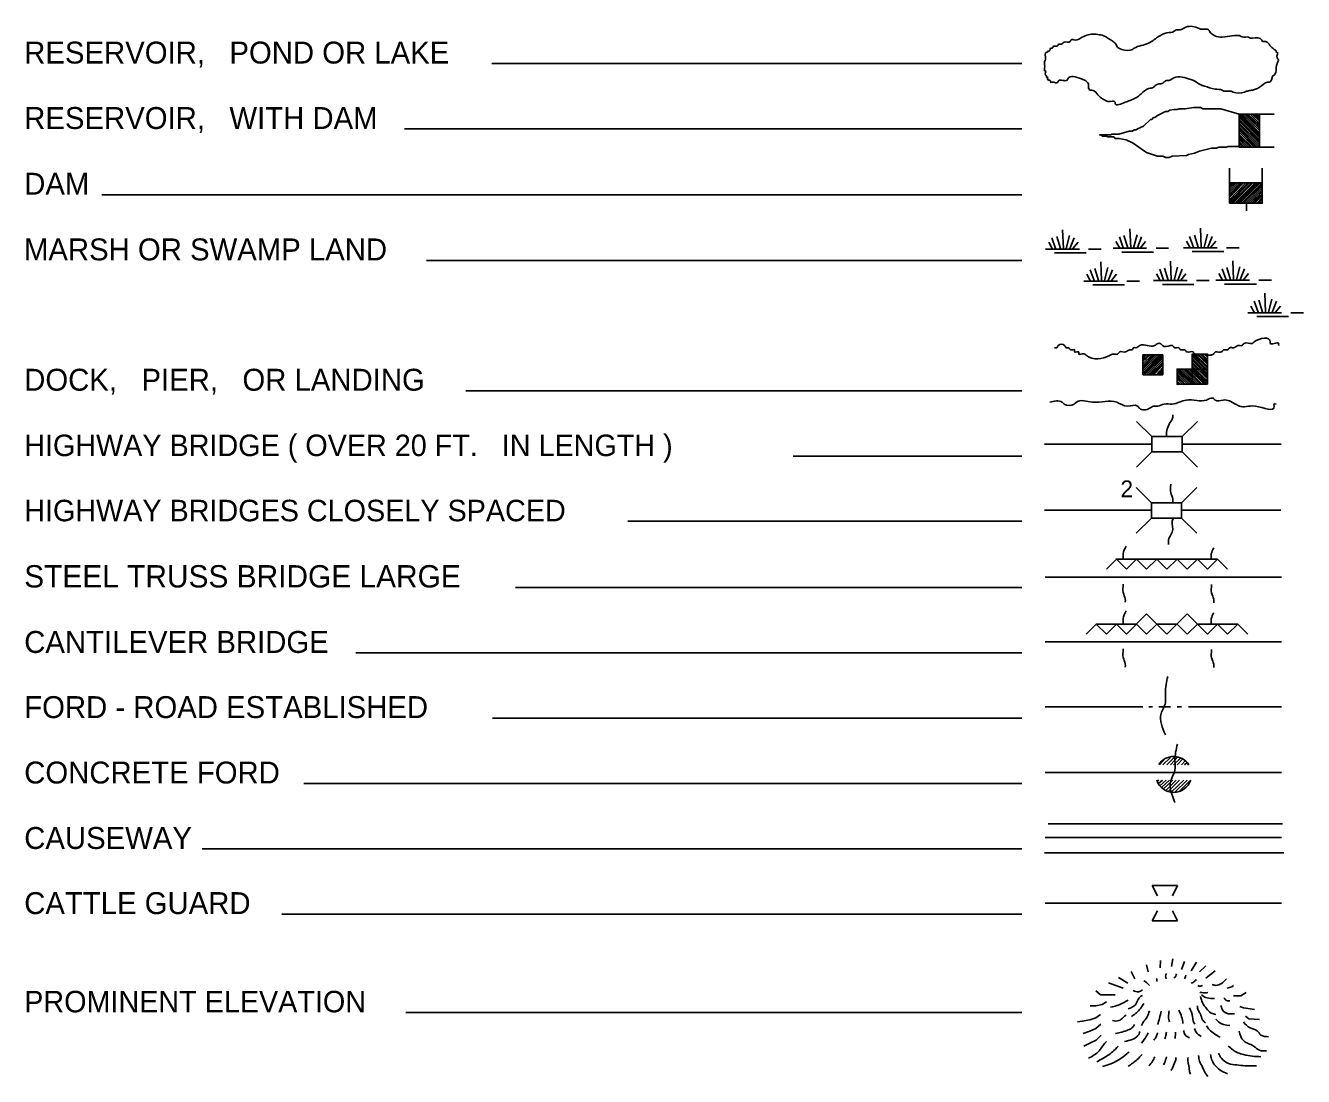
# Model space of a CAD drawing. Extents: x -2721982 to 866285, y 207901 to 16197285.
# Drawn here: x 734508 to 759772, y 15829830 to 15850610 of the extents above; entities that cross this region are included whole.
import ezdxf

# ---------------------------------------------------------------- set-up
doc = ezdxf.new("R2010")
doc.units = 0
doc.layers.add('L12', color=7, linetype='Continuous')
doc.layers.add('L23', color=7, linetype='Continuous')

msp = doc.modelspace()

# ---------------------------------------------------------------- linework, layer by layer
at = {"layer": 'L12'}
for p, q in [((754655, 15842334), (756773, 15842334)), ((757375, 15842334), (759334, 15842334)), ((754650, 15841025), (756767, 15841025)), ((757364, 15841025), (759323, 15841025)), ((754666, 15839705), (759339, 15839705)), ((754666, 15838422), (759339, 15838422)), ((754666, 15837138), (756598, 15837138)), ((756715, 15837138), (756789, 15837138)), ((756915, 15837138), (757142, 15837138)), ((757274, 15837138), (757359, 15837138)), ((757501, 15837138), (759339, 15837138)), ((754666, 15835839), (759339, 15835839)), ((754666, 15834556), (759339, 15834556)), ((754666, 15833257), (759339, 15833257))]:
    msp.add_line(p, q, dxfattribs=at)
at = {"layer": 'L23'}
for p, q in [((743726, 15849859), (754201, 15849859)), ((758499, 15848855), (759191, 15848855)), ((758499, 15848855), (758901, 15848459)), ((758499, 15848824), (758901, 15848422)), ((758499, 15848792), (758901, 15848391)), ((758499, 15848750), (758901, 15848349)), ((758499, 15848718), (758901, 15848317)), ((758531, 15848855), (758901, 15848491)), ((758568, 15848855), (758901, 15848533)), ((758605, 15848855), (758901, 15848576)), ((758642, 15848855), (758901, 15848607)), ((758674, 15848855), (758901, 15848639)), ((758716, 15848855), (758901, 15848676)), ((758758, 15848855), (758901, 15848718)), ((758790, 15848855), (758901, 15848750)), ((758821, 15848855), (758901, 15848782)), ((758858, 15848855), (758901, 15848819)), ((741999, 15848565), (754201, 15848565)), ((758499, 15848681), (758901, 15848285)), ((758499, 15848650), (758901, 15848248)), ((758499, 15848607), (758901, 15848206)), ((758499, 15848576), (758864, 15848206)), ((758499, 15848539), (758832, 15848206)), ((758499, 15848502), (758800, 15848206)), ((758499, 15848459), (758758, 15848206)), ((758499, 15848422), (758726, 15848206)), ((758499, 15848391), (758684, 15848206)), ((758499, 15848359), (758647, 15848206)), ((758499, 15848317), (758605, 15848206)), ((758499, 15848285), (758573, 15848206)), ((758499, 15848248), (758542, 15848206)), ((758499, 15848217), (758505, 15848206)), ((758901, 15848206), (759191, 15848206)), ((758309, 15847097), (758309, 15847789)), ((758959, 15847498), (758959, 15847789)), ((758309, 15847097), (758705, 15847498)), ((758309, 15847134), (758674, 15847498)), ((758309, 15847166), (758631, 15847498)), ((758309, 15847208), (758589, 15847498)), ((758309, 15847240), (758557, 15847498)), ((758309, 15847277), (758526, 15847498)), ((758309, 15847314), (758489, 15847498)), ((758309, 15847356), (758446, 15847498)), ((758309, 15847393), (758415, 15847498)), ((758309, 15847424), (758383, 15847498)), ((758309, 15847456), (758351, 15847498)), ((758341, 15847097), (758742, 15847498)), ((758373, 15847097), (758774, 15847498)), ((758415, 15847097), (758816, 15847498)), ((758446, 15847097), (758848, 15847498)), ((758483, 15847097), (758885, 15847498)), ((758515, 15847097), (758916, 15847498)), ((758557, 15847097), (758959, 15847498)), ((758589, 15847097), (758959, 15847467)), ((758626, 15847097), (758959, 15847435)), ((736017, 15847266), (754201, 15847266)), ((758663, 15847097), (758959, 15847398)), ((758705, 15847097), (758959, 15847356)), ((758742, 15847097), (758959, 15847324)), ((758774, 15847097), (758959, 15847282)), ((758806, 15847097), (758959, 15847250)), ((758848, 15847097), (758959, 15847208)), ((758885, 15847097), (758959, 15847176)), ((758647, 15846949), (758647, 15847097)), ((758916, 15847097), (758959, 15847139)), ((758948, 15847097), (758959, 15847108)), ((754967, 15846199), (754893, 15846442)), ((755025, 15846199), (755009, 15846574)), ((755083, 15846199), (755147, 15846458)), ((756208, 15846215), (756134, 15846432)), ((756298, 15846215), (756224, 15846458)), ((756356, 15846215), (756340, 15846590)), ((756414, 15846215), (756482, 15846474)), ((756482, 15846199), (756572, 15846432)), ((757596, 15846226), (757522, 15846442)), ((757691, 15846226), (757618, 15846463)), ((757750, 15846226), (757734, 15846601)), ((757808, 15846226), (757876, 15846485)), ((757876, 15846210), (757966, 15846442)), ((754671, 15846189), (755342, 15846189)), ((754809, 15846189), (754735, 15846326)), ((754872, 15846199), (754798, 15846416)), ((755147, 15846184), (755242, 15846416)), ((755215, 15846199), (755315, 15846326)), ((755521, 15846189), (755775, 15846189)), ((756007, 15846210), (756672, 15846210)), ((756139, 15846210), (756065, 15846342)), ((756551, 15846215), (756651, 15846342)), ((756857, 15846210), (757105, 15846210)), ((757401, 15846215), (758066, 15846215)), ((757533, 15846215), (757459, 15846347)), ((757940, 15846226), (758040, 15846347)), ((758251, 15846215), (758499, 15846215)), ((742432, 15845967), (754201, 15845967)), ((754851, 15846115), (755474, 15846115)), ((755780, 15845566), (755764, 15845941)), ((756181, 15846131), (756810, 15846131)), ((757158, 15845576), (757142, 15845951)), ((757575, 15846141), (758198, 15846141)), ((758388, 15845582), (758373, 15845957)), ((755564, 15845555), (755490, 15845693)), ((755632, 15845566), (755558, 15845782)), ((755722, 15845566), (755648, 15845809)), ((755838, 15845566), (755907, 15845825)), ((755907, 15845550), (755997, 15845782)), ((755975, 15845566), (756076, 15845693)), ((756942, 15845566), (756868, 15845698)), ((757005, 15845576), (756931, 15845793)), ((757100, 15845576), (757026, 15845814)), ((757216, 15845576), (757280, 15845835)), ((757280, 15845555), (757375, 15845793)), ((757348, 15845576), (757449, 15845698)), ((758172, 15845576), (758098, 15845708)), ((758241, 15845582), (758167, 15845798)), ((758330, 15845582), (758256, 15845825)), ((758446, 15845582), (758515, 15845840)), ((758515, 15845566), (758605, 15845798)), ((758584, 15845582), (758684, 15845708)), ((755432, 15845555), (756097, 15845555)), ((755606, 15845481), (756234, 15845481)), ((756282, 15845555), (756530, 15845555)), ((756810, 15845566), (757475, 15845566)), ((756984, 15845492), (757607, 15845492)), ((757660, 15845566), (757908, 15845566)), ((758040, 15845576), (758705, 15845576)), ((758214, 15845497), (758842, 15845497)), ((758890, 15845576), (759138, 15845576)), ((758874, 15844943), (758800, 15845159)), ((758964, 15844943), (758890, 15845180)), ((759022, 15844943), (759006, 15845318)), ((759080, 15844943), (759149, 15845201)), ((759149, 15844922), (759238, 15845159)), ((758674, 15844932), (759339, 15844932)), ((758806, 15844932), (758732, 15845064)), ((759217, 15844943), (759318, 15845064)), ((759524, 15844932), (759772, 15844932)), ((758848, 15844858), (759476, 15844858)), ((756598, 15843707), (756989, 15844098)), ((756598, 15844056), (756641, 15844098)), ((756598, 15844024), (756672, 15844098)), ((756598, 15843992), (756709, 15844098)), ((756598, 15843966), (756741, 15844098)), ((756598, 15843918), (756783, 15844098)), ((756598, 15843881), (756815, 15844098)), ((756598, 15843850), (756847, 15844098)), ((756598, 15843818), (756884, 15844098)), ((756598, 15843776), (756926, 15844098)), ((756598, 15843739), (756958, 15844098)), ((756630, 15843707), (756989, 15844066)), ((756667, 15843707), (756989, 15844035)), ((756709, 15843707), (756989, 15843992)), ((756741, 15843707), (756989, 15843955)), ((756773, 15843707), (756989, 15843924)), ((756810, 15843707), (756989, 15843892)), ((757876, 15843797), (757575, 15844098)), ((757876, 15843765), (757575, 15844066)), ((757876, 15843723), (757575, 15844024)), ((757876, 15843691), (757575, 15843992)), ((757876, 15843660), (757575, 15843955)), ((757876, 15843623), (757575, 15843924)), ((757876, 15843834), (757591, 15844114)), ((757876, 15843866), (757623, 15844114)), ((757866, 15843918), (757665, 15844114)), ((757876, 15843939), (757697, 15844114)), ((757876, 15843976), (757734, 15844114)), ((757876, 15844008), (757765, 15844114)), ((757876, 15844050), (757808, 15844114)), ((757876, 15844082), (757839, 15844114)), ((756857, 15843707), (756989, 15843850)), ((756884, 15843707), (756989, 15843818)), ((756915, 15843707), (756989, 15843781)), ((756947, 15843707), (756989, 15843749)), ((757559, 15843517), (757274, 15843797)), ((757517, 15843517), (757274, 15843765)), ((757480, 15843517), (757274, 15843723)), ((757449, 15843506), (757274, 15843691)), ((757417, 15843517), (757274, 15843660)), ((757591, 15843517), (757290, 15843818)), ((757623, 15843517), (757322, 15843818)), ((757660, 15843517), (757364, 15843818)), ((757697, 15843517), (757401, 15843818)), ((757734, 15843517), (757433, 15843818)), ((757765, 15843517), (757464, 15843818)), ((757808, 15843517), (757507, 15843818)), ((757839, 15843517), (757538, 15843818)), ((757876, 15843580), (757575, 15843881)), ((757876, 15843549), (757575, 15843850)), ((757876, 15843517), (757575, 15843818)), ((743214, 15843390), (754201, 15843390)), ((757380, 15843517), (757274, 15843623)), ((757332, 15843517), (757274, 15843580)), ((757306, 15843506), (757274, 15843549)), ((756773, 15842482), (756472, 15842783)), ((757375, 15842482), (757676, 15842783)), ((756773, 15842482), (756773, 15842181)), ((756773, 15842482), (757375, 15842482)), ((757375, 15842482), (757375, 15842181)), ((756773, 15842181), (756472, 15841880)), ((756773, 15842181), (757375, 15842181)), ((757375, 15842181), (757676, 15841880)), ((749682, 15842097), (754201, 15842097)), ((756767, 15841173), (756466, 15841474)), ((757364, 15841173), (757665, 15841474)), ((756767, 15841173), (756767, 15840872)), ((756767, 15841173), (757364, 15841173)), ((757364, 15841173), (757364, 15840872)), ((756767, 15840872), (756466, 15840576)), ((756767, 15840872), (757364, 15840872)), ((757364, 15840872), (757665, 15840576)), ((746413, 15840808), (754201, 15840808)), ((755875, 15839858), (756076, 15840058)), ((756065, 15840058), (758072, 15840058)), ((756076, 15840058), (756276, 15839858)), ((756276, 15839858), (756472, 15840058)), ((756472, 15840058), (756672, 15839858)), ((756672, 15839858), (756873, 15840058)), ((756873, 15840058), (757074, 15839858)), ((757074, 15839858), (757274, 15840058)), ((757274, 15840058), (757475, 15839858)), ((757475, 15839858), (757676, 15840058)), ((757676, 15840058), (757876, 15839858)), ((757876, 15839858), (758072, 15840058)), ((758072, 15840058), (758272, 15839858)), ((744191, 15839499), (754201, 15839499)), ((756276, 15838575), (756672, 15838976)), ((756672, 15838976), (757074, 15838575)), ((757074, 15838575), (757475, 15838976)), ((757475, 15838976), (757876, 15838575)), ((755474, 15838575), (755674, 15838775)), ((755674, 15838775), (755875, 15838575)), ((755674, 15838775), (756472, 15838775)), ((755875, 15838575), (756076, 15838775)), ((756076, 15838775), (756276, 15838575)), ((756472, 15838775), (756672, 15838575)), ((756672, 15838575), (756873, 15838775)), ((756873, 15838775), (757274, 15838775)), ((757274, 15838775), (757475, 15838575)), ((757475, 15838575), (757676, 15838775)), ((757676, 15838775), (758473, 15838775)), ((757876, 15838575), (758072, 15838775)), ((758072, 15838775), (758272, 15838575)), ((758272, 15838575), (758473, 15838775)), ((758473, 15838775), (758674, 15838575)), ((741038, 15838205), (754201, 15838205)), ((743742, 15836917), (754201, 15836917)), ((756926, 15835993), (757047, 15836125)), ((756989, 15835993), (757142, 15836140)), ((757074, 15835993), (757232, 15836151)), ((757142, 15835993), (757290, 15836151)), ((757206, 15835993), (757343, 15836125)), ((757274, 15835993), (757390, 15836109)), ((757359, 15835993), (757433, 15836072)), ((757422, 15835993), (757475, 15836040)), ((757480, 15835993), (757501, 15836008)), ((740009, 15835623), (754201, 15835623)), ((756889, 15835676), (756915, 15835692)), ((756905, 15835623), (756984, 15835692)), ((756942, 15835581), (757058, 15835692)), ((756973, 15835549), (757121, 15835692)), ((757005, 15835517), (757190, 15835692)), ((757058, 15835491), (757258, 15835692)), ((757100, 15835465), (757322, 15835692)), ((757163, 15835459), (757406, 15835692)), ((757232, 15835449), (757475, 15835692)), ((757317, 15835465), (757538, 15835692)), ((754724, 15834826), (759355, 15834826)), ((737997, 15834329), (754201, 15834329)), ((754650, 15834250), (759381, 15834250)), ((756884, 15833405), (756783, 15833606)), ((756783, 15833606), (757280, 15833606)), ((757185, 15833405), (757280, 15833606)), ((739576, 15833041), (754201, 15833041)), ((756884, 15833104), (756783, 15832909)), ((757185, 15833104), (757280, 15832909)), ((756783, 15832909), (757280, 15832909)), ((742026, 15831098), (754201, 15831098))]:
    msp.add_line(p, q, dxfattribs=at)
for points in [[(758499, 15848855), (758140, 15848966), (757781, 15848966), (757739, 15848993), (757596, 15848993), (757433, 15848966), (757317, 15848966), (757274, 15848951), (757216, 15848951), (757132, 15848935), (757090, 15848908), (757047, 15848908), (756889, 15848834), (756831, 15848792), (756810, 15848792), (756773, 15848750), (756746, 15848750), (756609, 15848623), (756493, 15848565), (756466, 15848549), (756424, 15848549), (756393, 15848523), (756324, 15848523), (756123, 15848465), (755981, 15848465), (755965, 15848449), (755880, 15848449), (755743, 15848449), (755764, 15848449), (755801, 15848422), (755880, 15848422), (755907, 15848407), (756023, 15848407), (756049, 15848380), (756081, 15848380), (756123, 15848380), (756266, 15848349), (756408, 15848285), (756630, 15848127), (756667, 15848100), (756889, 15848026), (756989, 15848026), (757047, 15848000), (757116, 15848000), (757174, 15848026), (757459, 15848042), (757501, 15848063), (757618, 15848085), (757718, 15848127), (757955, 15848185), (758056, 15848185), (758098, 15848206), (758241, 15848206), (758283, 15848222), (758505, 15848222)], [(758499, 15848855), (758499, 15848217)], [(758499, 15848217), (758499, 15848206), (758901, 15848206), (758901, 15848855)], [(758948, 15847097), (758959, 15847097), (758959, 15847498), (758309, 15847498)], [(758309, 15847097), (758948, 15847097)], [(756699, 15831900), (756667, 15832038)], [(756942, 15831980), (756947, 15832122)], [(757163, 15832006), (757190, 15832159)], [(757364, 15831943), (757422, 15832106)], [(757549, 15831921), (757660, 15832090)], [(757718, 15831900), (757839, 15832016)], [(756298, 15831673), (756118, 15831789)], [(756440, 15831763), (756366, 15831906)], [(757839, 15831774), (758024, 15831916)], [(756049, 15831441), (755759, 15831441), (755706, 15831488), (755664, 15831525)], [(756208, 15831573), (755917, 15831684)], [(758267, 15831573), (758357, 15831605), (758388, 15831631)], [(755880, 15831309), (755791, 15831251), (755664, 15831224), (755558, 15831224)], [(758388, 15831425), (758531, 15831425), (758642, 15831488)], [(755759, 15831055), (755664, 15830992), (755548, 15830950), (755400, 15830923), (755305, 15830913)], [(758515, 15831214), (758589, 15831187), (758806, 15831156)], [(758626, 15831024), (758689, 15830971), (758901, 15830955)], [(755764, 15830865), (755664, 15830776), (755548, 15830723), (755416, 15830681)], [(755775, 15830649), (755674, 15830549), (755564, 15830496), (755432, 15830432)]]:
    msp.add_lwpolyline(points, dxfattribs=at)
for points in [[(756598, 15843707), (756598, 15844098), (756989, 15844098), (756989, 15843707)], [(757876, 15843818), (757575, 15843818), (757575, 15844114), (757876, 15844114)], [(757575, 15843517), (757274, 15843517), (757274, 15843818), (757575, 15843818)], [(757876, 15843517), (757575, 15843517), (757575, 15843818), (757876, 15843818)]]:
    msp.add_lwpolyline(points, close=True, dxfattribs=at)
for start, end in [(33.1356, 146.8644), (198.6495, 341.3505)]:
    msp.add_arc((757207, 15835803), 355, start, end, dxfattribs=at)
for points in [[(755384, 15849558), (755442, 15849531), (755521, 15849457), (755521, 15849389), (755558, 15849331), (755585, 15849331), (755780, 15849172), (755822, 15849151), (755907, 15849109), (756049, 15849093), (756049, 15849072), (756250, 15849093), (756292, 15849109), (756509, 15849215), (756746, 15849373), (756810, 15849389), (756847, 15849431), (756989, 15849473), (757047, 15849516), (757132, 15849531), (757174, 15849558), (757501, 15849558), (757660, 15849489), (757755, 15849431), (757813, 15849415), (758024, 15849352), (758167, 15849331), (758198, 15849315), (758325, 15849315), (758383, 15849294), (758605, 15849294), (758663, 15849315), (758747, 15849331), (758821, 15849352), (758906, 15849389), (759064, 15849489), (759091, 15849489), (759149, 15849558), (759165, 15849616), (759191, 15849632), (759233, 15849716), (759249, 15849859), (759275, 15849943), (759249, 15849975), (759249, 15850081), (759233, 15850081), (759233, 15850102), (759191, 15850139), (759165, 15850160), (759091, 15850239), (759006, 15850297), (758964, 15850297), (758948, 15850323), (758763, 15850360), (758726, 15850360), (758684, 15850381), (758584, 15850381), (758542, 15850397), (758167, 15850381), (757913, 15850498), (757897, 15850524), (757839, 15850540), (757739, 15850540), (757676, 15850566), (757417, 15850566), (757375, 15850540), (757290, 15850524), (757258, 15850524), (757216, 15850498), (757074, 15850466), (756889, 15850381), (756709, 15850260), (756424, 15850160), (756393, 15850139), (756181, 15850139), (756081, 15850202), (756065, 15850239), (756007, 15850297), (755938, 15850339), (755907, 15850360), (755880, 15850381), (755764, 15850424), (755643, 15850440), (755400, 15850381), (755257, 15850323), (755173, 15850323), (755157, 15850297), (755041, 15850281), (754972, 15850239), (754930, 15850239), (754914, 15850218), (754872, 15850202), (754830, 15850202), (754798, 15850160), (754772, 15850160), (754756, 15850117), (754714, 15850102)], [(754714, 15850102), (754714, 15850081), (754692, 15850081), (754671, 15849943), (754655, 15849901), (754655, 15849758), (754655, 15849716), (754671, 15849716), (754671, 15849632), (754692, 15849616), (754692, 15849589), (754714, 15849589), (754714, 15849558), (754735, 15849531), (754756, 15849531), (754772, 15849516), (754772, 15849489), (754798, 15849489), (754914, 15849489), (754930, 15849516), (755099, 15849531), (755115, 15849558), (755384, 15849558)], [(754851, 15844240), (754893, 15844240), (754925, 15844283), (755051, 15844283), (755088, 15844240), (755131, 15844240), (755168, 15844198), (755247, 15844198), (755247, 15844156), (755331, 15844156), (755331, 15844114), (755374, 15844114), (755447, 15844114), (755490, 15844082), (755933, 15844082), (756018, 15844114), (756097, 15844114), (756139, 15844156), (756255, 15844156), (756340, 15844198), (756382, 15844198), (756414, 15844240), (756456, 15844240), (756540, 15844283), (756826, 15844283), (756899, 15844325), (756942, 15844325), (756984, 15844283), (757142, 15844283), (757185, 15844283), (757222, 15844240), (757306, 15844240), (757348, 15844198), (757422, 15844198), (757464, 15844156), (757591, 15844156), (757623, 15844114), (757750, 15844114), (757792, 15844114), (757992, 15844114), (758035, 15844156), (758151, 15844156), (758193, 15844198), (758272, 15844198), (758314, 15844240), (758388, 15844240), (758473, 15844283), (758515, 15844283), (758557, 15844283), (758600, 15844325), (758758, 15844325), (758800, 15844357), (759117, 15844357), (759117, 15844325), (759196, 15844325), (759281, 15844325), (759281, 15844283)], [(754756, 15843163), (754999, 15843163), (755041, 15843126), (755242, 15843126), (755284, 15843163), (755601, 15843163), (756081, 15843163), (756292, 15843084), (756493, 15843084), (756530, 15843042), (756730, 15843042), (756810, 15843084), (756889, 15843084), (757016, 15843126), (757174, 15843126), (757459, 15843206), (757855, 15843206), (757940, 15843242), (757982, 15843242), (758024, 15843206), (758182, 15843206), (758425, 15843126), (758505, 15843084), (758821, 15843084), (759191, 15843084), (759191, 15843126), (759233, 15843126)], [(757063, 15842493), (757063, 15842540), (757148, 15842783), (757190, 15842868), (757190, 15842910)], [(757190, 15841183), (757190, 15841247), (757148, 15841373), (757148, 15841532), (757148, 15841542)], [(757105, 15840349), (757105, 15840439), (757190, 15840650), (757190, 15840850), (757216, 15840872)], [(756208, 15840074), (756208, 15840164), (756266, 15840317)], [(757950, 15840074), (757950, 15840164), (757998, 15840280)], [(756250, 15839208), (756250, 15839272), (756208, 15839398), (756208, 15839557), (756208, 15839567)], [(757998, 15839198), (757998, 15839266), (757955, 15839393), (757955, 15839546), (757955, 15839557)], [(756208, 15838791), (756208, 15838881), (756266, 15839034)], [(757950, 15838791), (757950, 15838881), (757998, 15838997)], [(756250, 15837925), (756250, 15837989), (756208, 15838115), (756208, 15838274), (756208, 15838284)], [(757998, 15837915), (757998, 15837983), (757955, 15838105), (757955, 15838263), (757955, 15838274)], [(757042, 15836584), (756958, 15837006), (757042, 15837218), (757042, 15837413), (757090, 15837740)], [(757232, 15835248), (757148, 15835676), (757232, 15835882), (757232, 15836082), (757280, 15836404)], [(756868, 15831705), (756868, 15831758), (756857, 15831763)], [(757058, 15831763), (757047, 15831816), (757063, 15831863)], [(757216, 15831774), (757248, 15831816), (757264, 15831858)], [(757417, 15831758), (757433, 15831784), (757449, 15831832)], [(756588, 15831541), (756509, 15831504), (756408, 15831531)], [(756725, 15831631), (756667, 15831689), (756614, 15831721)], [(757549, 15831673), (757623, 15831715), (757649, 15831747)], [(757681, 15831626), (757734, 15831615), (757776, 15831631)], [(757966, 15831647), (758040, 15831631), (758251, 15831758)], [(756308, 15831341), (756081, 15831230), (755960, 15831198)], [(756588, 15831430), (756556, 15831415), (756466, 15831272), (756382, 15831198), (756308, 15831166)], [(756614, 15831272), (756567, 15831198), (756493, 15831108), (756408, 15831040), (756371, 15831013)], [(757723, 15831499), (757765, 15831488), (757882, 15831488)], [(757739, 15831409), (757776, 15831288), (757855, 15831172), (757950, 15831082), (758040, 15831055)], [(757755, 15831441), (757866, 15831383), (758014, 15831372)], [(758198, 15831383), (758272, 15831325), (758314, 15831325)], [(756266, 15831050), (756208, 15830997), (756123, 15830934), (755997, 15830934)], [(756725, 15831129), (756683, 15831008), (756598, 15830892), (756567, 15830839)], [(756958, 15831124), (756926, 15830982), (756889, 15830855)], [(757116, 15831129), (757105, 15831008), (757121, 15830908)], [(757306, 15831140), (757364, 15831008), (757390, 15830876)], [(757517, 15831187), (757581, 15831008), (757596, 15830908), (757623, 15830865)], [(757676, 15831224), (757691, 15831140), (757734, 15831066), (757776, 15830950), (757834, 15830892)], [(758140, 15831230), (758193, 15831114), (758410, 15831066)], [(756435, 15830855), (756398, 15830807), (756308, 15830749), (756055, 15830681)], [(757618, 15830781), (757649, 15830707), (757750, 15830622)], [(757855, 15830834), (757913, 15830754), (758124, 15830607)], [(758040, 15830966), (758093, 15830908), (758314, 15830839)], [(758584, 15830908), (758716, 15830791), (758858, 15830733), (758932, 15830649), (759080, 15830617)], [(755875, 15830522), (755806, 15830438), (755733, 15830337), (755521, 15830189)], [(756540, 15830718), (756498, 15830638), (756234, 15830522)], [(756699, 15830696), (756672, 15830633), (756567, 15830490)], [(756889, 15830696), (756868, 15830633), (756815, 15830549)], [(757063, 15830707), (757047, 15830617), (757031, 15830575)], [(757243, 15830707), (757243, 15830665), (757232, 15830580)], [(757401, 15830739), (757433, 15830654), (757517, 15830596)], [(758499, 15830723), (758584, 15830538), (758784, 15830432), (758906, 15830348), (759043, 15830337)], [(756107, 15830432), (755997, 15830316), (755896, 15830242), (755690, 15830121)], [(756324, 15830316), (756282, 15830279), (756123, 15830158), (755801, 15830026)], [(756583, 15830263), (756482, 15830163), (756308, 15830031)], [(757934, 15830263), (757955, 15830174), (758014, 15830063), (758124, 15829957), (758272, 15829883)], [(758093, 15830290), (758151, 15830189), (758288, 15830089), (758457, 15830057), (758615, 15830042), (758842, 15830042)], [(758283, 15830432), (758473, 15830300), (758589, 15830263), (758763, 15830232), (758932, 15830221)], [(756831, 15830221), (756789, 15830131), (756715, 15830042)], [(757063, 15830216), (757026, 15830100), (757005, 15830063)], [(757258, 15830205), (757232, 15830116), (757174, 15829984), (757158, 15829947)], [(757491, 15830205), (757491, 15830105), (757501, 15830073), (757517, 15829941), (757538, 15829873)], [(757697, 15830242), (757718, 15830131), (757776, 15830015), (757813, 15829931), (757882, 15829830)]]:
    msp.add_spline(points, degree=3, dxfattribs=at)

# ---------------------------------------------------------------- texts
for s, height, p in [('RESERVOIR,   POND OR LAKE', 433.31, (734481, 15849859)), ('RESERVOIR,   WITH DAM', 433.31, (734481, 15848565)), ('DAM', 433.3, (734481, 15847266)), ('MARSH OR SWAMP LAND', 433.31, (734476, 15845967)), ('DOCK,   PIER,   OR LANDING', 433.31, (734481, 15843390)), ('HIGHWAY BRIDGE ( OVER 20 FT.   IN LENGTH )', 425.01, (734481, 15842097)), ('2', 333, (756155, 15841283)), ('HIGHWAY BRIDGES CLOSELY SPACED', 425.01, (734481, 15840808)), ('STEEL TRUSS BRIDGE LARGE', 441.61, (734481, 15839499)), ('CANTILEVER BRIDGE', 433.31, (734481, 15838205)), ('FORD - ROAD ESTABLISHED', 433.31, (734481, 15836917)), ('CONCRETE FORD', 433.31, (734481, 15835623)), ('CAUSEWAY', 433.3, (734481, 15834329)), ('CATTLE GUARD', 433.31, (734481, 15833041)), ('PROMINENT ELEVATION', 425.01, (734481, 15831098))]:
    msp.add_text(s, height=height, dxfattribs=at).set_placement(p)

doc.saveas('drawing.dxf')
